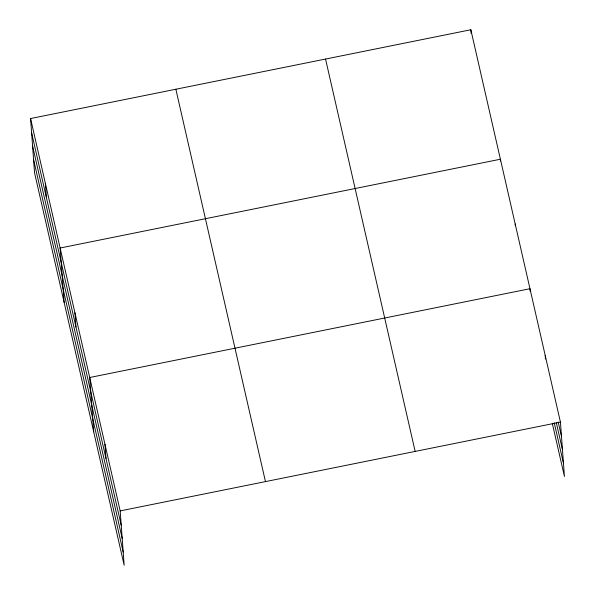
<?xml version="1.0" encoding="UTF-8"?>
<svg xmlns="http://www.w3.org/2000/svg" width="595" height="595" viewBox="0 0 595 595"><rect width="100%" height="100%" fill="white"/><g stroke="black" fill="none" stroke-linecap="round" stroke-linejoin="round"><path stroke-width="0.89" d="M30.568 118.539L120.175 510.912L124.162 565.25L34.562 172.885L30.568 118.539L470.838 29.75L560.438 422.115L564.432 476.461L552.286 423.276M120.175 510.912L560.438 422.115M558.192 421.996L561.487 436.418M556.28 422.591L562.461 449.634M554.198 422.681L563.458 463.245M325.547 59.054L415.154 451.419M175.86 89.243L265.459 481.608M31.624 132.841L121.224 525.207M32.591 146.058L122.191 538.423M33.588 159.668L123.195 552.034M545.206 355.416L545.466 358.993M530.167 291.394L529.974 288.716L89.711 377.505L93.698 431.844M515.188 223.973L515.322 225.758M500.536 161.022L500.402 159.229L60.14 248.018L64.134 302.364M470.838 29.75L471.099 33.327M104.943 444.205L105.992 458.507M74.925 312.762L75.974 327.064M45.354 183.282L46.403 197.577"/></g></svg>
